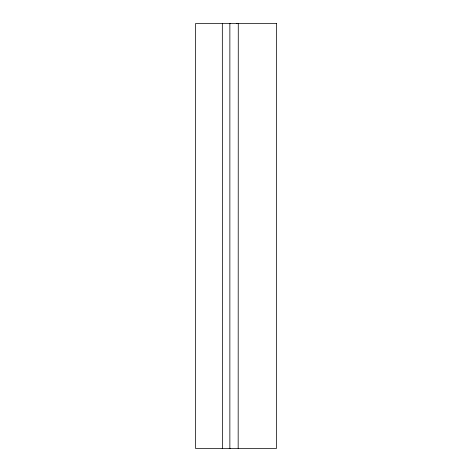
<?xml version="1.0" encoding="UTF-8"?>
<svg xmlns="http://www.w3.org/2000/svg" width="472" height="472" viewBox="0 0 472 472"><rect width="100%" height="100%" fill="white"/><g stroke="black" fill="none" stroke-linecap="round" stroke-linejoin="round"><path stroke-width="0.71" d="M238.277 23.6L238.171 448.4M222.324 23.6L222.518 448.4L222.188 448.4M229.433 23.6L230.13 23.6M229.775 448.4L230.678 448.4M236.619 23.6L237.032 23.6M229.174 448.4L230.466 448.4M229.864 23.6L229.864 448.4M276.509 23.6L195.491 23.6L195.491 448.4L276.509 448.4L276.509 23.6"/></g></svg>
